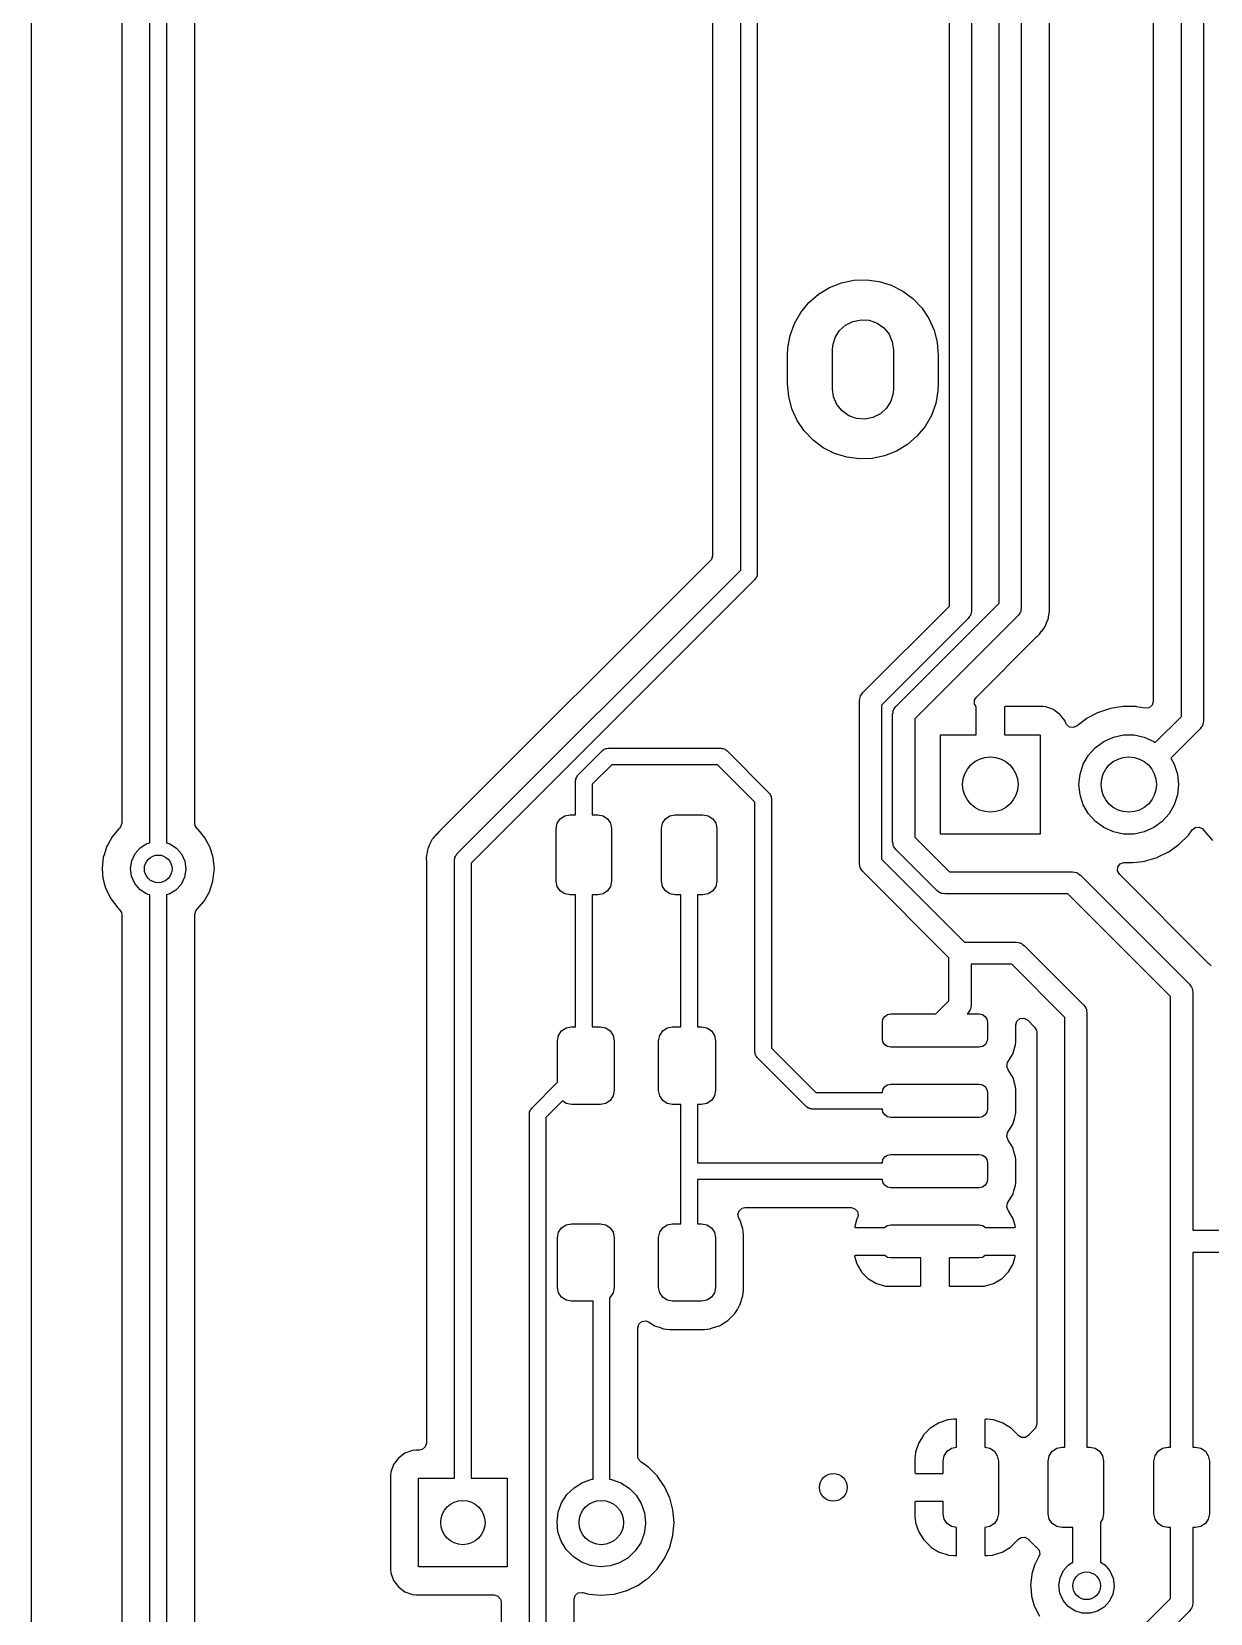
# Model space of a CAD drawing. Extents: x 84 to 124, y -235 to -33.
# Drawn here: x 84.33 to 105.61, y -194.69 to -166.11 of the extents above; entities that cross this region are included whole.
import ezdxf

# ---------------------------------------------------------------- set-up
doc = ezdxf.new("R2010")
doc.units = 0
doc.layers.add('BLACK', color=7, linetype='CONTINUOUS')

msp = doc.modelspace()

# ---------------------------------------------------------------- linework, layer by layer
at = {"layer": 'BLACK', "linetype": 'CONTINUOUS'}
for p, q in [((84.3285, -234.96), (84.3285, -33.0295)), ((85.9555, -122.983), (85.9555, -180.414)), ((86.464, -180.767), (86.464, -122.946)), ((86.764, -123.008), (86.764, -180.767)), ((87.2725, -180.416), (87.2725, -123.271)), ((101.799, -176.439), (101.799, -138.287)), ((102.199, -138.204), (102.199, -176.522)), ((101.3, -143.605), (101.3, -176.574)), ((105.09, -178.483), (105.09, -149.884)), ((105.49, -149.801), (105.49, -178.566)), ((100.9, -176.491), (100.9, -155.735)), ((102.708, -176.497), (102.708, -158.85)), ((104.581, -159.728), (104.581, -178.212)), ((97.132, -175.843), (97.132, -159.825)), ((97.432, -159.763), (97.432, -175.905)), ((96.6235, -161.745), (96.6235, -175.58)), ((98.9492, -170.652), (99.1743, -170.605)), ((99.1743, -170.605), (99.4041, -170.597)), ((99.4041, -170.597), (99.632, -170.627)), ((98.365, -171.007), (98.5387, -170.856)), ((98.5387, -170.856), (98.7353, -170.737)), ((98.7353, -170.737), (98.9492, -170.652)), ((99.632, -170.627), (99.8517, -170.695)), ((99.8517, -170.695), (100.057, -170.799)), ((100.057, -170.799), (100.241, -170.936)), ((98.1054, -171.385), (98.2192, -171.185)), ((98.2192, -171.185), (98.365, -171.007)), ((100.241, -170.936), (100.4, -171.103)), ((100.4, -171.103), (100.528, -171.294)), ((98.027, -171.601), (98.1054, -171.385)), ((98.9162, -171.514), (99.0261, -171.413)), ((99.0261, -171.413), (99.1591, -171.346)), ((99.1591, -171.346), (99.3055, -171.316)), ((99.3055, -171.316), (99.4544, -171.327)), ((99.4544, -171.327), (99.5948, -171.378)), ((99.5948, -171.378), (99.7165, -171.464)), ((99.7165, -171.464), (99.8104, -171.58)), ((100.528, -171.294), (100.623, -171.503)), ((97.986, -171.827), (98.027, -171.601)), ((98.7959, -171.785), (98.8375, -171.641)), ((98.8375, -171.641), (98.9162, -171.514)), ((99.8104, -171.58), (99.8697, -171.717)), ((99.8697, -171.717), (99.89, -171.865)), ((100.623, -171.503), (100.681, -171.726)), ((100.681, -171.726), (100.7, -171.955)), ((97.98, -171.955), (97.986, -171.827)), ((97.98, -172.475), (97.98, -171.955)), ((98.79, -171.865), (98.7959, -171.785)), ((98.79, -172.565), (98.79, -171.865)), ((99.89, -171.865), (99.89, -172.565)), ((100.7, -171.955), (100.7, -172.475)), ((97.9994, -172.704), (97.98, -172.475)), ((98.8103, -172.713), (98.79, -172.565)), ((99.89, -172.565), (99.8841, -172.645)), ((100.694, -172.603), (100.653, -172.829)), ((100.7, -172.475), (100.694, -172.603)), ((98.0572, -172.927), (97.9994, -172.704)), ((98.8695, -172.85), (98.8103, -172.713)), ((98.9635, -172.966), (98.8695, -172.85)), ((99.8424, -172.789), (99.7638, -172.916)), ((99.8841, -172.645), (99.8424, -172.789)), ((100.653, -172.829), (100.575, -173.045)), ((98.1517, -173.136), (98.0572, -172.927)), ((98.2801, -173.327), (98.1517, -173.136)), ((99.0852, -173.052), (98.9635, -172.966)), ((99.2256, -173.103), (99.0852, -173.052)), ((99.3745, -173.114), (99.2256, -173.103)), ((99.5209, -173.084), (99.3745, -173.114)), ((99.6539, -173.017), (99.5209, -173.084)), ((99.7638, -172.916), (99.6539, -173.017)), ((100.575, -173.045), (100.461, -173.245)), ((98.4388, -173.494), (98.2801, -173.327)), ((100.315, -173.423), (100.141, -173.574)), ((100.461, -173.245), (100.315, -173.423)), ((98.6233, -173.631), (98.4388, -173.494)), ((98.8283, -173.735), (98.6233, -173.631)), ((99.048, -173.803), (98.8283, -173.735)), ((99.9447, -173.693), (99.7308, -173.778)), ((100.141, -173.574), (99.9447, -173.693)), ((99.2759, -173.833), (99.048, -173.803)), ((99.5057, -173.825), (99.2759, -173.833)), ((99.7308, -173.778), (99.5057, -173.825)), ((96.5866, -175.669), (91.7074, -180.548)), ((96.6035, -175.648), (96.5866, -175.669)), ((96.6235, -175.58), (96.6035, -175.648)), ((92.0089, -180.966), (97.132, -175.843)), ((97.3881, -176.011), (92.265, -181.134)), ((97.3979, -175.994), (97.3881, -176.011)), ((97.4119, -175.98), (97.3979, -175.994)), ((97.417, -175.961), (97.4119, -175.98)), ((97.4269, -175.944), (97.417, -175.961)), ((97.432, -175.905), (97.4269, -175.924)), ((97.4269, -175.924), (97.4269, -175.944)), ((99.3351, -178.055), (100.9, -176.491)), ((99.9346, -178.304), (101.799, -176.439)), ((101.292, -176.607), (101.288, -176.64)), ((101.3, -176.574), (101.292, -176.607)), ((102.179, -176.609), (102.158, -176.635)), ((102.182, -176.598), (102.179, -176.609)), ((102.188, -176.588), (102.182, -176.598)), ((102.192, -176.555), (102.188, -176.588)), ((102.199, -176.522), (102.192, -176.555)), ((102.7, -176.63), (102.71, -176.574)), ((102.708, -176.505), (102.708, -176.497)), ((102.711, -176.567), (102.708, -176.505)), ((102.71, -176.574), (102.711, -176.567)), ((101.241, -176.715), (99.6765, -178.28)), ((102.14, -176.663), (100.276, -178.528)), ((101.259, -176.687), (101.241, -176.715)), ((101.28, -176.661), (101.259, -176.687)), ((101.282, -176.649), (101.28, -176.661)), ((101.288, -176.64), (101.282, -176.649)), ((102.158, -176.635), (102.14, -176.663)), ((102.57, -176.942), (102.609, -176.892)), ((102.609, -176.892), (102.613, -176.885)), ((102.613, -176.885), (102.614, -176.882)), ((102.614, -176.882), (102.622, -176.868)), ((102.622, -176.868), (102.624, -176.865)), ((102.624, -176.865), (102.628, -176.859)), ((102.628, -176.859), (102.651, -176.8)), ((102.651, -176.8), (102.654, -176.794)), ((102.654, -176.794), (102.677, -176.742)), ((102.677, -176.742), (102.68, -176.735)), ((102.68, -176.735), (102.681, -176.728)), ((102.681, -176.728), (102.682, -176.725)), ((102.682, -176.725), (102.687, -176.709)), ((102.687, -176.709), (102.688, -176.707)), ((102.688, -176.707), (102.69, -176.699)), ((102.69, -176.699), (102.699, -176.636)), ((102.699, -176.636), (102.7, -176.63)), ((101.387, -178.136), (102.48, -177.043)), ((102.48, -177.043), (102.486, -177.038)), ((102.486, -177.038), (102.524, -177.005)), ((102.524, -177.005), (102.529, -177)), ((102.524, -177.005), (102.524, -177.005)), ((102.529, -177), (102.566, -176.947)), ((102.566, -176.947), (102.57, -176.942)), ((99.2765, -178.196), (99.284, -178.164)), ((99.2765, -181.147), (99.2765, -178.196)), ((99.284, -178.164), (99.2877, -178.131)), ((99.2877, -178.131), (99.2938, -178.121)), ((99.2938, -178.121), (99.2964, -178.11)), ((99.2964, -178.11), (99.3173, -178.084)), ((99.3173, -178.084), (99.3351, -178.055)), ((99.6765, -178.28), (99.6765, -181.065)), ((99.8959, -178.358), (99.9168, -178.332)), ((99.9168, -178.332), (99.9346, -178.304)), ((101.355, -178.19), (101.387, -178.136)), ((101.355, -178.261), (101.355, -178.19)), ((101.377, -178.295), (101.355, -178.261)), ((101.386, -178.325), (101.377, -178.295)), ((101.386, -178.815), (101.386, -178.325)), ((101.896, -178.313), (101.894, -178.321)), ((101.894, -178.321), (101.894, -178.815)), ((101.897, -178.311), (101.896, -178.313)), ((101.912, -178.307), (101.897, -178.311)), ((102.585, -178.307), (101.912, -178.307)), ((102.591, -178.307), (102.585, -178.307)), ((102.642, -178.313), (102.591, -178.307)), ((102.658, -178.317), (102.642, -178.313)), ((102.778, -178.362), (102.658, -178.317)), ((104.041, -178.305), (103.812, -178.34)), ((104.047, -178.305), (104.041, -178.305)), ((104.196, -178.307), (104.047, -178.305)), ((104.047, -178.305), (104.047, -178.305)), ((104.273, -178.308), (104.196, -178.307)), ((104.278, -178.309), (104.273, -178.308)), ((104.433, -178.336), (104.278, -178.309)), ((104.278, -178.309), (104.278, -178.309)), ((104.507, -178.327), (104.433, -178.336)), ((104.561, -178.281), (104.507, -178.327)), ((104.581, -178.212), (104.561, -178.281)), ((99.876, -178.445), (99.8835, -178.412)), ((99.876, -180.75), (99.876, -178.445)), ((99.8835, -178.412), (99.8872, -178.379)), ((99.8872, -178.379), (99.8934, -178.369)), ((99.8934, -178.369), (99.8959, -178.358)), ((100.276, -178.528), (100.276, -180.667)), ((102.794, -178.37), (102.778, -178.362)), ((102.896, -178.447), (102.794, -178.37)), ((102.908, -178.459), (102.896, -178.447)), ((102.985, -178.561), (102.908, -178.459)), ((102.993, -178.577), (102.985, -178.561)), ((103.004, -178.605), (102.993, -178.577)), ((103.017, -178.63), (103.004, -178.605)), ((103.383, -178.522), (103.232, -178.636)), ((103.387, -178.519), (103.383, -178.522)), ((103.383, -178.522), (103.383, -178.522)), ((103.391, -178.517), (103.387, -178.519)), ((103.588, -178.414), (103.391, -178.517)), ((103.592, -178.412), (103.588, -178.414)), ((103.588, -178.414), (103.588, -178.414)), ((103.812, -178.34), (103.592, -178.412)), ((104.617, -178.955), (105.09, -178.483)), ((105.482, -178.598), (105.478, -178.632)), ((105.49, -178.566), (105.482, -178.598)), ((100.74, -180.615), (100.74, -178.815)), ((100.74, -178.815), (101.386, -178.815)), ((101.894, -178.815), (102.54, -178.815)), ((102.54, -178.815), (102.54, -180.615)), ((103.071, -178.676), (103.017, -178.63)), ((103.141, -178.685), (103.071, -178.676)), ((103.201, -178.657), (103.141, -178.685)), ((103.202, -178.658), (103.201, -178.657)), ((103.232, -178.636), (103.202, -178.658)), ((103.69, -178.936), (103.862, -178.859)), ((103.862, -178.859), (104.046, -178.82)), ((104.046, -178.82), (104.234, -178.82)), ((104.234, -178.82), (104.418, -178.859)), ((104.418, -178.859), (104.59, -178.936)), ((105.431, -178.707), (104.899, -179.239)), ((105.449, -178.679), (105.431, -178.707)), ((105.47, -178.653), (105.449, -178.679)), ((105.472, -178.641), (105.47, -178.653)), ((105.478, -178.632), (105.472, -178.641)), ((94.1939, -179.543), (94.6359, -179.101)), ((94.6359, -179.101), (94.653, -179.091)), ((94.653, -179.091), (94.667, -179.077)), ((94.667, -179.077), (94.6861, -179.072)), ((94.6861, -179.072), (94.7032, -179.062)), ((94.7032, -179.062), (94.7229, -179.062)), ((94.7229, -179.062), (94.742, -179.057)), ((94.742, -179.057), (96.774, -179.057)), ((96.774, -179.057), (96.7931, -179.062)), ((96.7931, -179.062), (96.8128, -179.062)), ((96.8128, -179.062), (96.8299, -179.072)), ((96.8299, -179.072), (96.849, -179.077)), ((96.849, -179.077), (96.863, -179.091)), ((96.863, -179.091), (96.8801, -179.101)), ((96.8801, -179.101), (97.6421, -179.863)), ((103.318, -179.349), (103.412, -179.186)), ((103.412, -179.186), (103.538, -179.046)), ((103.538, -179.046), (103.69, -178.936)), ((104.59, -178.936), (104.617, -178.955)), ((94.8041, -179.357), (94.45, -179.711)), ((96.7119, -179.357), (94.8041, -179.357)), ((97.386, -180.031), (96.7119, -179.357)), ((103.26, -179.528), (103.318, -179.349)), ((104.899, -179.239), (104.962, -179.349)), ((104.962, -179.349), (105.02, -179.528)), ((94.15, -179.649), (94.1551, -179.63)), ((94.15, -180.26), (94.15, -179.649)), ((94.1551, -179.61), (94.165, -179.593)), ((94.1551, -179.63), (94.1551, -179.61)), ((94.165, -179.593), (94.1701, -179.574)), ((94.1701, -179.574), (94.1841, -179.56)), ((94.1841, -179.56), (94.1939, -179.543)), ((94.45, -179.711), (94.45, -180.26)), ((103.24, -179.715), (103.26, -179.528)), ((103.26, -179.902), (103.24, -179.715)), ((105.02, -179.528), (105.04, -179.715)), ((105.04, -179.715), (105.02, -179.902)), ((97.386, -184.541), (97.386, -180.031)), ((97.6421, -179.863), (97.6519, -179.88)), ((97.6519, -179.88), (97.6659, -179.894)), ((97.6659, -179.894), (97.671, -179.913)), ((97.671, -179.913), (97.6809, -179.93)), ((97.6809, -179.93), (97.6809, -179.95)), ((97.6809, -179.95), (97.686, -179.969)), ((97.686, -179.969), (97.686, -184.479)), ((103.318, -180.081), (103.26, -179.902)), ((105.02, -179.902), (104.962, -180.081)), ((93.819, -180.414), (93.8732, -180.333)), ((93.8732, -180.333), (93.9543, -180.279)), ((93.9543, -180.279), (94.05, -180.26)), ((94.05, -180.26), (94.15, -180.26)), ((94.45, -180.26), (94.55, -180.26)), ((94.55, -180.26), (94.6457, -180.279)), ((94.6457, -180.279), (94.7268, -180.333)), ((94.7268, -180.333), (94.781, -180.414)), ((95.719, -180.414), (95.7732, -180.333)), ((95.7732, -180.333), (95.8543, -180.279)), ((95.8543, -180.279), (95.95, -180.26)), ((95.95, -180.26), (96.45, -180.26)), ((96.45, -180.26), (96.5457, -180.279)), ((96.5457, -180.279), (96.6268, -180.333)), ((96.6268, -180.333), (96.681, -180.414)), ((103.412, -180.244), (103.318, -180.081)), ((103.538, -180.384), (103.412, -180.244)), ((104.868, -180.244), (104.742, -180.384)), ((104.962, -180.081), (104.868, -180.244)), ((85.905, -180.515), (85.7778, -180.666)), ((85.9098, -180.511), (85.905, -180.515)), ((85.9142, -180.507), (85.9098, -180.511)), ((85.9355, -180.482), (85.9137, -180.506)), ((85.9137, -180.506), (85.9142, -180.507)), ((85.9555, -180.414), (85.9355, -180.482)), ((87.2784, -180.454), (87.2725, -180.416)), ((87.3182, -180.513), (87.2784, -180.454)), ((87.3237, -180.517), (87.3182, -180.513)), ((87.3331, -180.525), (87.3237, -180.517)), ((87.337, -180.53), (87.3331, -180.525)), ((87.3877, -180.592), (87.337, -180.53)), ((87.337, -180.53), (87.337, -180.53)), ((87.4581, -180.678), (87.3877, -180.592)), ((91.6406, -180.615), (91.6201, -180.636)), ((91.6434, -180.612), (91.6406, -180.615)), ((91.6865, -180.566), (91.6434, -180.612)), ((91.6919, -180.561), (91.6865, -180.566)), ((91.6865, -180.566), (91.6865, -180.566)), ((91.6986, -180.556), (91.6919, -180.561)), ((91.7074, -180.548), (91.6986, -180.556)), ((91.6986, -180.556), (91.6986, -180.556)), ((93.8, -180.51), (93.819, -180.414)), ((93.8, -181.46), (93.8, -180.51)), ((94.781, -180.414), (94.8, -180.51)), ((94.8, -180.51), (94.8, -181.46)), ((95.7, -180.51), (95.719, -180.414)), ((95.7, -181.46), (95.7, -180.51)), ((96.681, -180.414), (96.7, -180.51)), ((96.7, -180.51), (96.7, -181.46)), ((102.54, -180.615), (100.74, -180.615)), ((103.69, -180.494), (103.538, -180.384)), ((103.862, -180.571), (103.69, -180.494)), ((104.046, -180.61), (103.862, -180.571)), ((104.234, -180.61), (104.046, -180.61)), ((104.418, -180.571), (104.234, -180.61)), ((104.59, -180.494), (104.418, -180.571)), ((104.742, -180.384), (104.59, -180.494)), ((105.216, -180.631), (105.285, -180.535)), ((105.285, -180.535), (105.341, -180.491)), ((105.341, -180.491), (105.412, -180.485)), ((105.412, -180.485), (105.475, -180.518)), ((105.475, -180.518), (105.495, -180.543)), ((105.495, -180.543), (105.497, -180.545)), ((105.497, -180.545), (105.497, -180.545)), ((105.497, -180.545), (105.5, -180.55)), ((105.5, -180.55), (105.651, -180.725)), ((85.6807, -180.846), (85.6359, -180.987)), ((85.6826, -180.84), (85.6807, -180.846)), ((85.6807, -180.846), (85.6807, -180.846)), ((85.7095, -180.791), (85.6826, -180.84)), ((85.7749, -180.672), (85.7095, -180.791)), ((85.7778, -180.666), (85.7749, -180.672)), ((85.7749, -180.672), (85.7749, -180.672)), ((86.1961, -180.964), (86.2899, -180.858)), ((86.2899, -180.858), (86.4098, -180.783)), ((86.4098, -180.783), (86.464, -180.767)), ((86.764, -180.767), (86.8237, -180.785)), ((86.8237, -180.785), (86.9427, -180.862)), ((86.9427, -180.862), (87.0352, -180.97)), ((87.5509, -180.853), (87.4581, -180.678)), ((87.5527, -180.859), (87.5509, -180.853)), ((87.5984, -181.01), (87.5527, -180.859)), ((91.4764, -180.895), (91.4704, -180.932)), ((91.4776, -180.887), (91.4764, -180.895)), ((91.4861, -180.867), (91.4776, -180.887)), ((91.4925, -180.848), (91.4861, -180.867)), ((91.4979, -180.828), (91.4925, -180.848)), ((91.5172, -180.793), (91.4979, -180.828)), ((91.5201, -180.787), (91.5172, -180.793)), ((91.5253, -180.777), (91.5201, -180.787)), ((91.5405, -180.741), (91.5253, -180.777)), ((91.5437, -180.734), (91.5405, -180.741)), ((91.5405, -180.741), (91.5405, -180.741)), ((91.5509, -180.725), (91.5437, -180.734)), ((91.5568, -180.717), (91.5509, -180.725)), ((91.5677, -180.701), (91.5568, -180.717)), ((91.5742, -180.689), (91.5677, -180.701)), ((91.578, -180.682), (91.5742, -180.689)), ((91.5742, -180.689), (91.5742, -180.689)), ((91.6096, -180.648), (91.578, -180.682)), ((91.6174, -180.639), (91.6096, -180.648)), ((91.6201, -180.636), (91.6174, -180.639)), ((99.8834, -180.783), (99.876, -180.75)), ((99.8871, -180.816), (99.8834, -180.783)), ((99.8932, -180.826), (99.8871, -180.816)), ((99.8958, -180.837), (99.8932, -180.826)), ((99.9166, -180.863), (99.8958, -180.837)), ((99.9343, -180.891), (99.9166, -180.863)), ((100.678, -181.634), (99.9343, -180.891)), ((100.276, -180.667), (100.902, -181.293)), ((104.864, -180.929), (105.052, -180.794)), ((105.052, -180.794), (105.216, -180.631)), ((85.6228, -181.028), (85.6007, -181.225)), ((85.6359, -180.987), (85.6228, -181.028)), ((86.114, -181.233), (86.1358, -181.093)), ((86.1358, -181.093), (86.1961, -180.964)), ((87.0352, -180.97), (87.0939, -181.099)), ((87.0939, -181.099), (87.114, -181.239)), ((87.6081, -181.042), (87.5984, -181.01)), ((87.6274, -181.239), (87.6081, -181.042)), ((91.4549, -181.03), (91.4516, -181.051)), ((91.4516, -181.051), (91.4536, -181.072)), ((91.4536, -181.072), (91.4559, -181.097)), ((91.4565, -181.01), (91.4549, -181.03)), ((91.4559, -181.097), (91.4565, -181.109)), ((91.468, -180.944), (91.4565, -180.989)), ((91.4565, -180.989), (91.4565, -181.01)), ((91.4565, -181.109), (91.4565, -191.615)), ((91.4704, -180.932), (91.468, -180.944)), ((91.965, -181.072), (91.9701, -181.053)), ((91.965, -192.25), (91.965, -181.072)), ((91.9701, -181.033), (91.98, -181.016)), ((91.9701, -181.053), (91.9701, -181.033)), ((91.98, -181.016), (91.9851, -180.997)), ((91.9851, -180.997), (91.9991, -180.983)), ((91.9991, -180.983), (92.0089, -180.966)), ((92.265, -181.134), (92.265, -192.25)), ((99.2839, -181.18), (99.2765, -181.147)), ((99.2876, -181.213), (99.2839, -181.18)), ((99.6765, -181.065), (101.175, -182.563)), ((103.941, -181.204), (103.983, -181.147)), ((103.983, -181.147), (104.05, -181.122)), ((104.05, -181.122), (104.063, -181.122)), ((104.063, -181.122), (104.199, -181.127)), ((104.199, -181.127), (104.199, -181.127)), ((104.199, -181.127), (104.204, -181.127)), ((104.204, -181.127), (104.209, -181.126)), ((104.209, -181.126), (104.282, -181.117)), ((104.209, -181.126), (104.209, -181.126)), ((104.282, -181.117), (104.434, -181.097)), ((104.434, -181.097), (104.439, -181.096)), ((104.439, -181.096), (104.651, -181.032)), ((104.439, -181.096), (104.439, -181.096)), ((104.651, -181.032), (104.656, -181.031)), ((104.656, -181.031), (104.66, -181.029)), ((104.66, -181.029), (104.859, -180.931)), ((104.859, -180.931), (104.864, -180.929)), ((104.859, -180.931), (104.859, -180.931)), ((85.6007, -181.225), (85.6012, -181.231)), ((85.6012, -181.231), (85.6165, -181.412)), ((85.6165, -181.412), (85.6173, -181.422)), ((85.6173, -181.422), (85.6334, -181.478)), ((85.6334, -181.478), (85.6573, -181.561)), ((86.1324, -181.373), (86.114, -181.233)), ((86.1895, -181.503), (86.1324, -181.373)), ((87.0903, -181.391), (87.0285, -181.519)), ((87.1139, -181.251), (87.0903, -181.391)), ((87.114, -181.239), (87.1139, -181.251)), ((87.5398, -181.651), (87.6022, -181.464)), ((87.6022, -181.464), (87.627, -181.267)), ((87.627, -181.267), (87.6274, -181.239)), ((93.819, -181.556), (93.8, -181.46)), ((94.8, -181.46), (94.781, -181.556)), ((95.719, -181.556), (95.7, -181.46)), ((96.7, -181.46), (96.681, -181.556)), ((99.2937, -181.223), (99.2876, -181.213)), ((99.2963, -181.234), (99.2937, -181.223)), ((99.3171, -181.26), (99.2963, -181.234)), ((99.3348, -181.289), (99.3171, -181.26)), ((100.892, -182.846), (99.3348, -181.289)), ((100.902, -181.293), (103.124, -181.293)), ((103.124, -181.293), (103.157, -181.3)), ((103.157, -181.3), (103.19, -181.304)), ((103.19, -181.304), (103.2, -181.31)), ((103.2, -181.31), (103.211, -181.313)), ((103.211, -181.313), (103.237, -181.334)), ((103.237, -181.334), (103.265, -181.352)), ((103.265, -181.352), (105.237, -183.323)), ((103.936, -181.274), (103.941, -181.204)), ((103.97, -181.337), (103.936, -181.274)), ((105.579, -182.946), (103.97, -181.337)), ((85.6573, -181.561), (85.6718, -181.612)), ((85.6718, -181.612), (85.7622, -181.788)), ((86.2807, -181.612), (86.1895, -181.503)), ((86.3987, -181.69), (86.2807, -181.612)), ((86.464, -181.711), (86.3987, -181.69)), ((86.464, -223.693), (86.464, -181.711)), ((86.8126, -181.698), (86.764, -181.711)), ((86.764, -181.711), (86.764, -223.693)), ((86.9334, -181.624), (86.8126, -181.698)), ((87.0285, -181.519), (86.9334, -181.624)), ((87.4421, -181.823), (87.5398, -181.651)), ((93.8732, -181.637), (93.819, -181.556)), ((93.9543, -181.691), (93.8732, -181.637)), ((94.05, -181.71), (93.9543, -181.691)), ((94.15, -181.71), (94.05, -181.71)), ((94.15, -184.095), (94.15, -181.71)), ((94.55, -181.71), (94.45, -181.71)), ((94.45, -181.71), (94.45, -184.095)), ((94.6457, -181.691), (94.55, -181.71)), ((94.7268, -181.637), (94.6457, -181.691)), ((94.781, -181.556), (94.7268, -181.637)), ((95.7732, -181.637), (95.719, -181.556)), ((95.8543, -181.691), (95.7732, -181.637)), ((95.95, -181.71), (95.8543, -181.691)), ((96.05, -181.71), (95.95, -181.71)), ((96.05, -184.095), (96.05, -181.71)), ((96.45, -181.71), (96.35, -181.71)), ((96.35, -181.71), (96.35, -184.095)), ((96.5457, -181.691), (96.45, -181.71)), ((96.6268, -181.637), (96.5457, -181.691)), ((96.681, -181.556), (96.6268, -181.637)), ((100.706, -181.652), (100.678, -181.634)), ((100.732, -181.673), (100.706, -181.652)), ((100.743, -181.676), (100.732, -181.673)), ((100.753, -181.682), (100.743, -181.676)), ((100.786, -181.686), (100.753, -181.682)), ((100.819, -181.693), (100.786, -181.686)), ((103.041, -181.693), (100.819, -181.693)), ((104.895, -183.547), (103.041, -181.693)), ((85.7622, -181.788), (85.885, -181.943)), ((85.885, -181.943), (85.8897, -181.947)), ((85.8897, -181.947), (85.8897, -181.947)), ((85.8897, -181.947), (85.9112, -181.965)), ((85.9112, -181.965), (85.9501, -182.025)), ((85.9501, -182.025), (85.9555, -182.061)), ((87.2725, -182.064), (87.2925, -181.996)), ((87.2925, -181.996), (87.3102, -181.975)), ((87.3102, -181.975), (87.3128, -181.973)), ((87.3128, -181.973), (87.4421, -181.823)), ((85.9555, -182.061), (85.9555, -223.34)), ((87.2725, -223.342), (87.2725, -182.064)), ((101.175, -182.563), (102.108, -182.563)), ((102.108, -182.563), (102.141, -182.57)), ((102.141, -182.57), (102.174, -182.574)), ((102.174, -182.574), (102.184, -182.58)), ((102.184, -182.58), (102.195, -182.583)), ((102.195, -182.583), (102.221, -182.604)), ((102.221, -182.604), (102.249, -182.622)), ((102.249, -182.622), (103.327, -183.699)), ((100.892, -183.625), (100.892, -182.846)), ((102.025, -182.963), (101.292, -182.963)), ((101.292, -182.963), (101.292, -183.708)), ((102.985, -183.923), (102.025, -182.963)), ((105.584, -182.951), (105.579, -182.946)), ((105.63, -182.992), (105.584, -182.951)), ((105.237, -183.323), (105.254, -183.351)), ((105.254, -183.351), (105.275, -183.377)), ((105.275, -183.377), (105.278, -183.388)), ((105.278, -183.388), (105.284, -183.398)), ((105.284, -183.398), (105.288, -183.431)), ((105.288, -183.431), (105.295, -183.464)), ((105.295, -183.464), (105.295, -187.77)), ((100.657, -183.86), (100.892, -183.625)), ((101.285, -183.741), (101.281, -183.774)), ((101.292, -183.708), (101.285, -183.741)), ((103.327, -183.699), (103.344, -183.727)), ((103.344, -183.727), (103.365, -183.753)), ((103.365, -183.753), (103.368, -183.764)), ((103.368, -183.764), (103.374, -183.774)), ((104.895, -191.69), (104.895, -183.547)), ((99.69, -184.01), (99.7014, -183.953)), ((99.69, -184.31), (99.69, -184.01)), ((99.7014, -183.953), (99.7339, -183.904)), ((99.7339, -183.904), (99.7826, -183.871)), ((99.7826, -183.871), (99.84, -183.86)), ((99.84, -183.86), (100.657, -183.86)), ((101.233, -183.849), (101.223, -183.86)), ((101.223, -183.86), (101.44, -183.86)), ((101.251, -183.821), (101.233, -183.849)), ((101.272, -183.795), (101.251, -183.821)), ((101.275, -183.784), (101.272, -183.795)), ((101.281, -183.774), (101.275, -183.784)), ((101.44, -183.86), (101.497, -183.871)), ((101.497, -183.871), (101.546, -183.904)), ((101.546, -183.904), (101.579, -183.953)), ((101.579, -183.953), (101.59, -184.01)), ((101.59, -184.01), (101.59, -184.31)), ((102.099, -184.06), (102.119, -183.992)), ((102.119, -183.992), (102.172, -183.945)), ((102.172, -183.945), (102.242, -183.935)), ((102.242, -183.935), (102.307, -183.964)), ((102.307, -183.964), (102.314, -183.971)), ((102.314, -183.971), (102.44, -184.097)), ((102.985, -191.69), (102.985, -183.923)), ((103.374, -183.774), (103.378, -183.807)), ((103.378, -183.807), (103.385, -183.84)), ((103.385, -183.84), (103.385, -191.69)), ((93.825, -184.345), (93.844, -184.249)), ((93.844, -184.249), (93.8982, -184.168)), ((93.8982, -184.168), (93.9793, -184.114)), ((93.9793, -184.114), (94.075, -184.095)), ((94.075, -184.095), (94.15, -184.095)), ((94.45, -184.095), (94.6, -184.095)), ((94.6, -184.095), (94.6957, -184.114)), ((94.6957, -184.114), (94.7768, -184.168)), ((94.7768, -184.168), (94.831, -184.249)), ((94.831, -184.249), (94.85, -184.345)), ((95.65, -184.345), (95.669, -184.249)), ((95.669, -184.249), (95.7232, -184.168)), ((95.7232, -184.168), (95.8043, -184.114)), ((95.8043, -184.114), (95.9, -184.095)), ((95.9, -184.095), (96.05, -184.095)), ((96.35, -184.095), (96.425, -184.095)), ((96.425, -184.095), (96.5207, -184.114)), ((96.5207, -184.114), (96.6018, -184.168)), ((96.6018, -184.168), (96.656, -184.249)), ((96.656, -184.249), (96.675, -184.345)), ((99.7014, -184.367), (99.69, -184.31)), ((101.59, -184.31), (101.579, -184.367)), ((102.099, -184.377), (102.099, -184.06)), ((102.44, -184.097), (102.474, -184.159)), ((102.474, -184.159), (102.477, -184.186)), ((102.477, -184.186), (102.477, -191.274)), ((93.825, -185.095), (93.825, -184.345)), ((94.85, -184.345), (94.85, -185.245)), ((95.65, -185.245), (95.65, -184.345)), ((96.675, -184.345), (96.675, -185.245)), ((97.3911, -184.56), (97.386, -184.541)), ((97.3911, -184.58), (97.3911, -184.56)), ((97.401, -184.597), (97.3911, -184.58)), ((97.4061, -184.616), (97.401, -184.597)), ((97.4201, -184.63), (97.4061, -184.616)), ((97.686, -184.479), (98.4871, -185.28)), ((99.7339, -184.416), (99.7014, -184.367)), ((99.7826, -184.449), (99.7339, -184.416)), ((99.84, -184.46), (99.7826, -184.449)), ((101.44, -184.46), (99.84, -184.46)), ((101.497, -184.449), (101.44, -184.46)), ((101.546, -184.416), (101.497, -184.449)), ((101.579, -184.367), (101.546, -184.416)), ((101.964, -184.717), (102.049, -184.574)), ((102.049, -184.574), (102.052, -184.563)), ((102.052, -184.563), (102.094, -184.42)), ((102.094, -184.42), (102.096, -184.414)), ((102.096, -184.414), (102.099, -184.377)), ((97.4299, -184.647), (97.4201, -184.63)), ((98.3189, -185.536), (97.4299, -184.647)), ((101.936, -184.806), (101.95, -184.737)), ((101.962, -184.871), (101.936, -184.806)), ((101.95, -184.737), (101.961, -184.721)), ((101.961, -184.721), (101.964, -184.717)), ((101.964, -184.873), (101.962, -184.871)), ((102.049, -185.016), (101.964, -184.873)), ((93.3594, -185.561), (93.825, -185.095)), ((99.7014, -185.223), (99.7339, -185.174)), ((99.7339, -185.174), (99.7826, -185.141)), ((99.7826, -185.141), (99.84, -185.13)), ((99.84, -185.13), (101.44, -185.13)), ((101.44, -185.13), (101.497, -185.141)), ((101.497, -185.141), (101.546, -185.174)), ((101.546, -185.174), (101.579, -185.223)), ((102.096, -185.176), (102.049, -185.016)), ((102.096, -185.183), (102.096, -185.176)), ((102.098, -185.211), (102.096, -185.183)), ((102.096, -185.183), (102.096, -185.183)), ((93.913, -185.432), (93.6155, -185.729)), ((93.9793, -185.476), (93.913, -185.432)), ((94.075, -185.495), (93.9793, -185.476)), ((94.6957, -185.476), (94.6, -185.495)), ((94.7768, -185.422), (94.6957, -185.476)), ((94.831, -185.341), (94.7768, -185.422)), ((94.85, -185.245), (94.831, -185.341)), ((95.669, -185.341), (95.65, -185.245)), ((95.7232, -185.422), (95.669, -185.341)), ((95.8043, -185.476), (95.7232, -185.422)), ((95.9, -185.495), (95.8043, -185.476)), ((96.5207, -185.476), (96.425, -185.495)), ((96.6018, -185.422), (96.5207, -185.476)), ((96.656, -185.341), (96.6018, -185.422)), ((96.675, -185.245), (96.656, -185.341)), ((98.4871, -185.28), (99.69, -185.28)), ((99.69, -185.28), (99.7014, -185.223)), ((101.579, -185.223), (101.59, -185.28)), ((101.59, -185.28), (101.59, -185.58)), ((102.099, -185.213), (102.098, -185.211)), ((102.099, -185.647), (102.099, -185.213)), ((93.3155, -185.667), (93.3206, -185.648)), ((93.3155, -219.123), (93.3155, -185.667)), ((93.3206, -185.628), (93.3305, -185.611)), ((93.3206, -185.648), (93.3206, -185.628)), ((93.3305, -185.611), (93.3356, -185.592)), ((93.3356, -185.592), (93.3495, -185.578)), ((93.3495, -185.578), (93.3594, -185.561)), ((93.6155, -185.729), (93.6155, -219.119)), ((94.6, -185.495), (94.075, -185.495)), ((96.05, -185.495), (95.9, -185.495)), ((96.05, -187.651), (96.05, -185.495)), ((96.425, -185.495), (96.35, -185.495)), ((96.35, -185.495), (96.35, -186.55)), ((98.336, -185.546), (98.3189, -185.536)), ((98.35, -185.56), (98.336, -185.546)), ((98.3691, -185.565), (98.35, -185.56)), ((98.3862, -185.575), (98.3691, -185.565)), ((98.4059, -185.575), (98.3862, -185.575)), ((98.425, -185.58), (98.4059, -185.575)), ((99.69, -185.58), (98.425, -185.58)), ((99.7014, -185.637), (99.69, -185.58)), ((99.7339, -185.686), (99.7014, -185.637)), ((99.7826, -185.719), (99.7339, -185.686)), ((99.84, -185.73), (99.7826, -185.719)), ((101.44, -185.73), (99.84, -185.73)), ((101.497, -185.719), (101.44, -185.73)), ((101.546, -185.686), (101.497, -185.719)), ((101.579, -185.637), (101.546, -185.686)), ((101.59, -185.58), (101.579, -185.637)), ((102.052, -185.833), (102.074, -185.757)), ((102.074, -185.757), (102.096, -185.684)), ((102.096, -185.684), (102.099, -185.647)), ((101.936, -186.076), (101.95, -186.007)), ((101.95, -186.007), (101.961, -185.991)), ((101.961, -185.991), (101.964, -185.987)), ((101.964, -185.987), (102.049, -185.844)), ((102.049, -185.844), (102.052, -185.833)), ((101.962, -186.141), (101.936, -186.076)), ((101.964, -186.143), (101.962, -186.141)), ((102.049, -186.286), (101.964, -186.143)), ((102.051, -186.294), (102.049, -186.286)), ((102.067, -186.346), (102.051, -186.294)), ((102.051, -186.294), (102.051, -186.294)), ((96.35, -186.55), (99.69, -186.55)), ((99.69, -186.55), (99.7014, -186.493)), ((99.7014, -186.493), (99.7339, -186.444)), ((99.7339, -186.444), (99.7826, -186.411)), ((99.7826, -186.411), (99.84, -186.4)), ((99.84, -186.4), (101.44, -186.4)), ((101.44, -186.4), (101.497, -186.411)), ((101.497, -186.411), (101.546, -186.444)), ((101.546, -186.444), (101.579, -186.493)), ((101.579, -186.493), (101.59, -186.55)), ((101.59, -186.55), (101.59, -186.85)), ((102.096, -186.446), (102.067, -186.346)), ((102.099, -186.483), (102.096, -186.446)), ((102.099, -186.917), (102.099, -186.483)), ((99.69, -186.85), (96.35, -186.85)), ((96.35, -186.85), (96.35, -187.651)), ((99.7014, -186.907), (99.69, -186.85)), ((99.7339, -186.956), (99.7014, -186.907)), ((101.579, -186.907), (101.546, -186.956)), ((101.59, -186.85), (101.579, -186.907)), ((99.7826, -186.989), (99.7339, -186.956)), ((99.84, -187), (99.7826, -186.989)), ((101.44, -187), (99.84, -187)), ((101.497, -186.989), (101.44, -187)), ((101.546, -186.956), (101.497, -186.989)), ((101.964, -187.257), (102.049, -187.114)), ((102.049, -187.114), (102.051, -187.106)), ((102.051, -187.106), (102.067, -187.054)), ((102.067, -187.054), (102.096, -186.954)), ((102.096, -186.954), (102.099, -186.917)), ((97.0815, -187.482), (97.1026, -187.415)), ((97.1026, -187.415), (97.1571, -187.369)), ((97.1571, -187.369), (97.2074, -187.358)), ((97.2074, -187.358), (99.1276, -187.358)), ((99.1276, -187.358), (99.1957, -187.379)), ((99.1957, -187.379), (99.2422, -187.432)), ((99.2422, -187.432), (99.2523, -187.502)), ((101.936, -187.347), (101.95, -187.277)), ((101.962, -187.413), (101.936, -187.347)), ((101.95, -187.277), (101.96, -187.261)), ((101.96, -187.261), (101.964, -187.257)), ((101.968, -187.42), (101.962, -187.413)), ((102.045, -187.55), (101.968, -187.42)), ((93.844, -187.805), (93.8982, -187.724)), ((93.8982, -187.724), (93.9793, -187.67)), ((93.9793, -187.67), (94.075, -187.651)), ((94.075, -187.651), (94.6, -187.651)), ((94.6, -187.651), (94.6957, -187.67)), ((94.6957, -187.67), (94.7768, -187.724)), ((94.7768, -187.724), (94.831, -187.805)), ((95.669, -187.805), (95.7232, -187.724)), ((95.7232, -187.724), (95.8043, -187.67)), ((95.8043, -187.67), (95.9, -187.651)), ((95.9, -187.651), (96.05, -187.651)), ((96.35, -187.651), (96.425, -187.651)), ((96.425, -187.651), (96.5207, -187.67)), ((96.5207, -187.67), (96.6018, -187.724)), ((96.6018, -187.724), (96.656, -187.805)), ((97.1003, -187.551), (97.0815, -187.482)), ((97.1165, -187.577), (97.1003, -187.551)), ((97.1725, -187.745), (97.1165, -187.577)), ((97.1732, -187.752), (97.1725, -187.745)), ((97.1832, -187.847), (97.1732, -187.752)), ((97.1732, -187.752), (97.1732, -187.752)), ((99.2291, -187.564), (99.1901, -187.699)), ((99.1901, -187.699), (99.1901, -187.713)), ((99.1901, -187.713), (99.1974, -187.716)), ((99.1974, -187.716), (99.7326, -187.716)), ((99.2354, -187.55), (99.2291, -187.564)), ((99.236, -187.549), (99.2354, -187.55)), ((99.2368, -187.546), (99.236, -187.549)), ((99.2385, -187.543), (99.2368, -187.546)), ((99.2523, -187.502), (99.2382, -187.542)), ((99.2382, -187.542), (99.2385, -187.543)), ((99.7326, -187.716), (99.7339, -187.714)), ((99.7339, -187.714), (99.7826, -187.681)), ((99.7826, -187.681), (99.84, -187.67)), ((99.84, -187.67), (101.44, -187.67)), ((101.44, -187.67), (101.497, -187.681)), ((101.497, -187.681), (101.546, -187.714)), ((101.546, -187.714), (101.547, -187.716)), ((101.547, -187.716), (102.077, -187.716)), ((102.051, -187.564), (102.045, -187.55)), ((102.092, -187.704), (102.051, -187.564)), ((102.077, -187.716), (102.09, -187.712)), ((102.09, -187.712), (102.092, -187.704)), ((93.825, -187.901), (93.844, -187.805)), ((93.825, -188.801), (93.825, -187.901)), ((94.831, -187.805), (94.85, -187.901)), ((94.85, -187.901), (94.85, -188.801)), ((95.65, -187.901), (95.669, -187.805)), ((95.65, -188.801), (95.65, -187.901)), ((96.656, -187.805), (96.675, -187.901)), ((96.675, -187.901), (96.675, -188.801)), ((97.1835, -187.851), (97.1832, -187.847)), ((97.1835, -188.851), (97.1835, -187.851)), ((105.295, -187.77), (106.7, -187.77)), ((99.1896, -188.228), (99.1885, -188.236)), ((99.1885, -188.236), (99.2291, -188.376)), ((99.2031, -188.224), (99.1896, -188.228)), ((99.7326, -188.224), (99.2031, -188.224)), ((99.7339, -188.226), (99.7326, -188.224)), ((99.7826, -188.259), (99.7339, -188.226)), ((99.84, -188.27), (99.7826, -188.259)), ((100.386, -188.27), (99.84, -188.27)), ((100.386, -188.764), (100.386, -188.27)), ((101.44, -188.27), (100.894, -188.27)), ((100.894, -188.27), (100.894, -188.76)), ((101.497, -188.259), (101.44, -188.27)), ((101.546, -188.226), (101.497, -188.259)), ((101.547, -188.224), (101.546, -188.226)), ((102.083, -188.224), (101.547, -188.224)), ((102.051, -188.376), (102.09, -188.241)), ((102.09, -188.227), (102.083, -188.224)), ((102.09, -188.241), (102.09, -188.227)), ((106.7, -188.17), (105.295, -188.17)), ((105.295, -188.17), (105.295, -191.69)), ((99.2291, -188.376), (99.2354, -188.39)), ((99.2354, -188.39), (99.3119, -188.52)), ((99.3119, -188.52), (99.3216, -188.532)), ((99.3216, -188.532), (99.4279, -188.638)), ((101.852, -188.638), (101.958, -188.532)), ((101.958, -188.532), (101.968, -188.52)), ((101.968, -188.52), (102.045, -188.39)), ((102.045, -188.39), (102.051, -188.376)), ((93.844, -188.897), (93.825, -188.801)), ((93.8982, -188.978), (93.844, -188.897)), ((94.831, -188.897), (94.7768, -188.978)), ((94.85, -188.801), (94.831, -188.897)), ((95.669, -188.897), (95.65, -188.801)), ((95.7232, -188.978), (95.669, -188.897)), ((96.656, -188.897), (96.6018, -188.978)), ((96.675, -188.801), (96.656, -188.897)), ((97.1728, -188.956), (97.1835, -188.851)), ((99.4279, -188.638), (99.4403, -188.648)), ((99.4403, -188.648), (99.5698, -188.725)), ((99.5698, -188.725), (99.5842, -188.731)), ((99.5842, -188.731), (99.7301, -188.773)), ((99.7301, -188.773), (99.7427, -188.776)), ((99.7427, -188.776), (99.7711, -188.778)), ((99.7711, -188.778), (99.776, -188.778)), ((99.776, -188.778), (100.368, -188.778)), ((100.368, -188.778), (100.383, -188.774)), ((100.383, -188.774), (100.384, -188.772)), ((100.384, -188.772), (100.386, -188.764)), ((100.894, -188.76), (100.898, -188.775)), ((100.898, -188.775), (100.9, -188.776)), ((100.9, -188.776), (100.908, -188.778)), ((100.908, -188.778), (101.504, -188.778)), ((101.504, -188.778), (101.509, -188.778)), ((101.509, -188.778), (101.537, -188.776)), ((101.537, -188.776), (101.55, -188.773)), ((101.55, -188.773), (101.696, -188.731)), ((101.696, -188.731), (101.71, -188.725)), ((101.71, -188.725), (101.84, -188.648)), ((101.84, -188.648), (101.852, -188.638)), ((93.9793, -189.032), (93.8982, -188.978)), ((94.075, -189.051), (93.9793, -189.032)), ((94.465, -189.051), (94.075, -189.051)), ((94.465, -192.266), (94.465, -189.051)), ((94.7768, -188.978), (94.765, -188.986)), ((94.765, -188.986), (94.765, -192.267)), ((95.8043, -189.032), (95.7232, -188.978)), ((95.9, -189.051), (95.8043, -189.032)), ((96.425, -189.051), (95.9, -189.051)), ((96.5207, -189.032), (96.425, -189.051)), ((96.6018, -188.978), (96.5207, -189.032)), ((97.0715, -189.198), (97.1133, -189.13)), ((97.1133, -189.13), (97.1171, -189.124)), ((97.1133, -189.13), (97.1133, -189.13)), ((97.1171, -189.124), (97.1728, -188.956)), ((95.2735, -189.532), (95.2935, -189.463)), ((95.2935, -189.463), (95.3472, -189.417)), ((95.3472, -189.417), (95.4174, -189.407)), ((95.4174, -189.407), (95.4656, -189.424)), ((95.4656, -189.424), (95.5701, -189.489)), ((96.7489, -189.493), (96.8993, -189.399)), ((96.8993, -189.399), (97.0243, -189.274)), ((97.0243, -189.274), (97.0715, -189.198)), ((95.2735, -191.848), (95.2735, -189.532)), ((95.5701, -189.489), (95.5773, -189.493)), ((95.5773, -189.493), (95.657, -189.52)), ((95.657, -189.52), (95.7386, -189.547)), ((95.7386, -189.547), (95.7386, -189.547)), ((95.7386, -189.547), (95.7451, -189.549)), ((95.7451, -189.549), (95.752, -189.549)), ((95.752, -189.549), (95.752, -189.549)), ((95.752, -189.549), (95.795, -189.554)), ((95.795, -189.554), (95.8496, -189.559)), ((95.8496, -189.559), (96.4754, -189.559)), ((96.4754, -189.559), (96.4786, -189.559)), ((96.4786, -189.559), (96.4787, -189.559)), ((96.4787, -189.559), (96.5743, -189.549)), ((96.5743, -189.549), (96.5743, -189.549)), ((96.5743, -189.549), (96.5812, -189.549)), ((96.5812, -189.549), (96.5877, -189.546)), ((96.5877, -189.546), (96.7198, -189.502)), ((96.5877, -189.546), (96.5877, -189.546)), ((96.7198, -189.502), (96.7489, -189.493)), ((100.872, -191.195), (100.718, -191.247)), ((100.886, -191.192), (100.872, -191.195)), ((100.981, -191.182), (100.886, -191.192)), ((100.988, -191.182), (100.981, -191.182)), ((101.017, -191.182), (100.988, -191.182)), ((101.025, -191.184), (101.017, -191.182)), ((101.027, -191.185), (101.025, -191.184)), ((101.031, -191.2), (101.027, -191.185)), ((101.541, -191.188), (101.539, -191.196)), ((101.539, -191.196), (101.539, -191.691)), ((101.542, -191.186), (101.541, -191.188)), ((101.557, -191.182), (101.542, -191.186)), ((101.582, -191.182), (101.557, -191.182)), ((101.589, -191.182), (101.582, -191.182)), ((101.683, -191.192), (101.589, -191.182)), ((101.696, -191.195), (101.683, -191.192)), ((101.851, -191.246), (101.696, -191.195)), ((100.432, -191.473), (100.347, -191.611)), ((100.441, -191.462), (100.432, -191.473)), ((100.556, -191.347), (100.441, -191.462)), ((100.567, -191.338), (100.556, -191.347)), ((100.705, -191.253), (100.567, -191.338)), ((100.718, -191.247), (100.705, -191.253)), ((101.031, -191.691), (101.031, -191.2)), ((101.864, -191.252), (101.851, -191.246)), ((102.002, -191.337), (101.864, -191.252)), ((102.013, -191.346), (102.002, -191.337)), ((102.128, -191.461), (102.013, -191.346)), ((102.136, -191.471), (102.128, -191.461)), ((102.143, -191.479), (102.136, -191.471)), ((102.205, -191.515), (102.143, -191.479)), ((102.333, -191.471), (102.276, -191.512)), ((102.336, -191.467), (102.333, -191.471)), ((102.44, -191.363), (102.336, -191.467)), ((102.456, -191.342), (102.44, -191.363)), ((102.477, -191.274), (102.456, -191.342)), ((91.2047, -191.748), (91.0683, -191.799)), ((91.2669, -191.742), (91.2047, -191.748)), ((91.3305, -191.742), (91.2669, -191.742)), ((91.3828, -191.73), (91.3305, -191.742)), ((91.4365, -191.684), (91.3828, -191.73)), ((91.4565, -191.615), (91.4365, -191.684)), ((100.341, -191.624), (100.29, -191.779)), ((100.347, -191.611), (100.341, -191.624)), ((100.804, -191.844), (100.858, -191.763)), ((100.858, -191.763), (100.939, -191.709)), ((100.939, -191.709), (101.031, -191.691)), ((101.539, -191.691), (101.631, -191.709)), ((101.631, -191.709), (101.712, -191.763)), ((101.712, -191.763), (101.766, -191.844)), ((102.276, -191.512), (102.205, -191.515)), ((102.704, -191.844), (102.758, -191.763)), ((102.758, -191.763), (102.839, -191.709)), ((102.839, -191.709), (102.935, -191.69)), ((102.935, -191.69), (102.985, -191.69)), ((103.385, -191.69), (103.435, -191.69)), ((103.435, -191.69), (103.531, -191.709)), ((103.531, -191.709), (103.612, -191.763)), ((103.612, -191.763), (103.666, -191.844)), ((104.614, -191.844), (104.668, -191.763)), ((104.668, -191.763), (104.749, -191.709)), ((104.749, -191.709), (104.845, -191.69)), ((104.845, -191.69), (104.895, -191.69)), ((105.295, -191.69), (105.345, -191.69)), ((105.345, -191.69), (105.441, -191.709)), ((105.441, -191.709), (105.522, -191.763)), ((105.522, -191.763), (105.576, -191.844)), ((90.8644, -192.003), (90.8133, -192.14)), ((90.9517, -191.887), (90.8644, -192.003)), ((91.0683, -191.799), (90.9517, -191.887)), ((95.2829, -191.896), (95.2735, -191.848)), ((95.3272, -191.951), (95.2829, -191.896)), ((95.3912, -191.996), (95.3272, -191.951)), ((95.4548, -192.041), (95.3912, -191.996)), ((95.4593, -192.044), (95.4548, -192.041)), ((95.4548, -192.041), (95.4548, -192.041)), ((95.6212, -192.206), (95.4593, -192.044)), ((100.287, -191.792), (100.277, -191.886)), ((100.277, -191.886), (100.277, -191.893)), ((100.277, -191.893), (100.277, -192.143)), ((100.29, -191.779), (100.287, -191.792)), ((100.785, -191.94), (100.804, -191.844)), ((100.785, -192.161), (100.785, -191.94)), ((101.766, -191.844), (101.785, -191.94)), ((101.785, -191.94), (101.785, -192.89)), ((102.685, -191.94), (102.704, -191.844)), ((102.685, -192.89), (102.685, -191.94)), ((103.666, -191.844), (103.685, -191.94)), ((103.685, -191.94), (103.685, -192.89)), ((104.595, -191.94), (104.614, -191.844)), ((104.595, -192.89), (104.595, -191.94)), ((105.576, -191.844), (105.595, -191.94)), ((105.595, -191.94), (105.595, -192.89)), ((90.8133, -192.14), (90.8065, -192.202)), ((90.8065, -192.202), (90.8065, -193.898)), ((91.315, -193.85), (91.315, -192.25)), ((91.315, -192.25), (91.965, -192.25)), ((92.265, -192.25), (92.915, -192.25)), ((92.915, -192.25), (92.915, -193.85)), ((94.1225, -192.42), (94.2744, -192.326)), ((94.2744, -192.326), (94.4432, -192.269)), ((94.4432, -192.269), (94.465, -192.266)), ((94.765, -192.267), (94.7977, -192.271)), ((94.7977, -192.271), (94.9657, -192.331)), ((94.9657, -192.331), (95.1163, -192.427)), ((95.7525, -192.393), (95.6212, -192.206)), ((100.277, -192.143), (100.281, -192.158)), ((100.281, -192.158), (100.283, -192.159)), ((100.283, -192.159), (100.291, -192.161)), ((100.291, -192.161), (100.785, -192.161)), ((93.8984, -192.694), (93.995, -192.544)), ((93.995, -192.544), (94.1225, -192.42)), ((95.1163, -192.427), (95.242, -192.553)), ((95.242, -192.553), (95.3365, -192.704)), ((95.7548, -192.398), (95.7525, -192.393)), ((95.847, -192.596), (95.7548, -192.398)), ((95.7548, -192.398), (95.7548, -192.398)), ((95.8493, -192.601), (95.847, -192.596)), ((95.8507, -192.606), (95.8493, -192.601)), ((95.8688, -192.673), (95.8507, -192.606)), ((95.8507, -192.606), (95.8507, -192.606)), ((93.8151, -193.039), (93.8374, -192.862)), ((93.8374, -192.862), (93.8984, -192.694)), ((95.3365, -192.704), (95.3951, -192.873)), ((95.3951, -192.873), (95.415, -193.05)), ((95.9085, -192.822), (95.8688, -192.673)), ((95.9186, -192.937), (95.9085, -192.822)), ((100.279, -192.675), (100.277, -192.683)), ((100.277, -192.683), (100.277, -192.937)), ((100.28, -192.673), (100.279, -192.675)), ((100.295, -192.669), (100.28, -192.673)), ((100.785, -192.669), (100.295, -192.669)), ((100.785, -192.89), (100.785, -192.669)), ((100.804, -192.986), (100.785, -192.89)), ((101.785, -192.89), (101.766, -192.986)), ((102.704, -192.986), (102.685, -192.89)), ((103.685, -192.89), (103.666, -192.986)), ((104.614, -192.986), (104.595, -192.89)), ((105.595, -192.89), (105.576, -192.986)), ((93.8325, -193.216), (93.8151, -193.039)), ((95.4147, -193.072), (95.3899, -193.249)), ((95.415, -193.05), (95.4147, -193.072)), ((95.9085, -193.278), (95.9285, -193.05)), ((95.9285, -193.05), (95.9186, -192.937)), ((100.277, -192.937), (100.277, -192.944)), ((100.277, -192.944), (100.287, -193.039)), ((100.287, -193.039), (100.29, -193.053)), ((100.29, -193.053), (100.342, -193.207)), ((100.858, -193.067), (100.804, -192.986)), ((100.939, -193.121), (100.858, -193.067)), ((101.031, -193.139), (100.939, -193.121)), ((101.031, -193.634), (101.031, -193.139)), ((101.631, -193.121), (101.539, -193.139)), ((101.539, -193.139), (101.539, -193.63)), ((101.712, -193.067), (101.631, -193.121)), ((101.766, -192.986), (101.712, -193.067)), ((102.758, -193.067), (102.704, -192.986)), ((102.839, -193.121), (102.758, -193.067)), ((102.935, -193.14), (102.839, -193.121)), ((103.128, -193.14), (102.935, -193.14)), ((103.128, -193.766), (103.128, -193.14)), ((103.666, -192.986), (103.628, -193.042)), ((103.628, -193.042), (103.628, -193.765)), ((104.668, -193.067), (104.614, -192.986)), ((104.749, -193.121), (104.668, -193.067)), ((104.845, -193.14), (104.749, -193.121)), ((104.895, -193.14), (104.845, -193.14)), ((104.895, -194.425), (104.895, -193.14)), ((105.345, -193.14), (105.295, -193.14)), ((105.295, -193.14), (105.295, -194.508)), ((105.441, -193.121), (105.345, -193.14)), ((105.522, -193.067), (105.441, -193.121)), ((105.576, -192.986), (105.522, -193.067)), ((93.8888, -193.386), (93.8325, -193.216)), ((93.9812, -193.538), (93.8888, -193.386)), ((95.3265, -193.416), (95.2278, -193.564)), ((95.3899, -193.249), (95.3265, -193.416)), ((95.8522, -193.488), (95.9071, -193.283)), ((95.9071, -193.283), (95.9085, -193.278)), ((95.9071, -193.283), (95.9071, -193.283)), ((100.342, -193.207), (100.348, -193.22)), ((100.348, -193.22), (100.433, -193.358)), ((100.433, -193.358), (100.442, -193.369)), ((100.442, -193.369), (100.557, -193.484)), ((102.003, -193.492), (102.014, -193.483)), ((102.014, -193.483), (102.129, -193.368)), ((102.129, -193.368), (102.136, -193.359)), ((102.136, -193.359), (102.194, -193.318)), ((102.194, -193.318), (102.265, -193.315)), ((102.265, -193.315), (102.326, -193.351)), ((102.326, -193.351), (102.333, -193.358)), ((102.333, -193.358), (102.337, -193.364)), ((102.337, -193.364), (102.462, -193.489)), ((94.1051, -193.666), (93.9812, -193.538)), ((94.2543, -193.764), (94.1051, -193.666)), ((94.4215, -193.826), (94.2543, -193.764)), ((95.0987, -193.687), (94.9455, -193.779)), ((95.2278, -193.564), (95.0987, -193.687)), ((95.6212, -193.894), (95.7525, -193.707)), ((95.7525, -193.707), (95.7548, -193.702)), ((95.7548, -193.702), (95.847, -193.504)), ((95.7548, -193.702), (95.7548, -193.702)), ((95.847, -193.504), (95.8493, -193.499)), ((95.847, -193.504), (95.847, -193.504)), ((95.8493, -193.499), (95.8522, -193.488)), ((100.557, -193.484), (100.568, -193.493)), ((100.568, -193.493), (100.706, -193.578)), ((100.706, -193.578), (100.719, -193.584)), ((100.719, -193.584), (100.874, -193.635)), ((100.874, -193.635), (100.887, -193.638)), ((100.887, -193.638), (100.981, -193.648)), ((100.981, -193.648), (100.988, -193.648)), ((100.988, -193.648), (101.013, -193.648)), ((101.013, -193.648), (101.028, -193.644)), ((101.028, -193.644), (101.029, -193.642)), ((101.029, -193.642), (101.031, -193.634)), ((101.539, -193.63), (101.543, -193.645)), ((101.543, -193.645), (101.545, -193.646)), ((101.545, -193.646), (101.553, -193.648)), ((101.553, -193.648), (101.582, -193.648)), ((101.582, -193.648), (101.589, -193.648)), ((101.589, -193.648), (101.684, -193.638)), ((101.684, -193.638), (101.698, -193.635)), ((101.698, -193.635), (101.852, -193.583)), ((101.852, -193.583), (101.865, -193.577)), ((101.865, -193.577), (102.003, -193.492)), ((102.518, -193.664), (102.447, -193.794)), ((102.462, -193.489), (102.468, -193.493)), ((102.468, -193.493), (102.468, -193.493)), ((102.468, -193.493), (102.473, -193.496)), ((102.473, -193.496), (102.521, -193.549)), ((102.532, -193.619), (102.518, -193.664)), ((102.521, -193.549), (102.532, -193.619)), ((103.054, -193.812), (103.128, -193.766)), ((103.628, -193.765), (103.707, -193.816)), ((90.8065, -193.898), (90.8133, -193.96)), ((90.8133, -193.96), (90.8644, -194.097)), ((92.915, -193.85), (91.315, -193.85)), ((94.5982, -193.85), (94.4215, -193.826)), ((94.7759, -193.834), (94.5982, -193.85)), ((94.9455, -193.779), (94.7759, -193.834)), ((95.4593, -194.056), (95.6212, -193.894)), ((102.387, -193.982), (102.365, -194.179)), ((102.389, -193.976), (102.387, -193.982)), ((102.445, -193.8), (102.389, -193.976)), ((102.447, -193.794), (102.445, -193.8)), ((102.445, -193.8), (102.445, -193.8)), ((102.878, -194.187), (102.9, -194.047)), ((102.9, -194.047), (102.96, -193.918)), ((102.96, -193.918), (103.054, -193.812)), ((103.707, -193.816), (103.799, -193.924)), ((103.799, -193.924), (103.858, -194.053)), ((103.858, -194.053), (103.878, -194.193)), ((90.8644, -194.097), (90.9517, -194.213)), ((90.9517, -194.213), (91.0683, -194.301)), ((91.0683, -194.301), (91.2047, -194.352)), ((94.144, -194.369), (94.1976, -194.323)), ((94.1976, -194.323), (94.2679, -194.313)), ((94.2679, -194.313), (94.2826, -194.316)), ((94.2826, -194.316), (94.3869, -194.344)), ((94.8484, -194.342), (95.0589, -194.286)), ((95.0589, -194.286), (95.0642, -194.284)), ((95.0589, -194.286), (95.0589, -194.286)), ((95.0642, -194.284), (95.106, -194.265)), ((95.106, -194.265), (95.2668, -194.19)), ((95.2668, -194.19), (95.2717, -194.188)), ((95.2668, -194.19), (95.2668, -194.19)), ((95.2717, -194.188), (95.4135, -194.088)), ((95.4135, -194.088), (95.4548, -194.059)), ((95.4548, -194.059), (95.4593, -194.056)), ((95.4548, -194.059), (95.4548, -194.059)), ((102.365, -194.179), (102.368, -194.213)), ((102.368, -194.213), (102.381, -194.369)), ((102.896, -194.327), (102.878, -194.187)), ((102.954, -194.457), (102.896, -194.327)), ((103.878, -194.205), (103.854, -194.345)), ((103.878, -194.193), (103.878, -194.205)), ((91.2047, -194.352), (91.2669, -194.358)), ((91.2669, -194.358), (92.681, -194.358)), ((92.681, -194.358), (92.7491, -194.379)), ((92.7491, -194.379), (92.7956, -194.432)), ((92.7956, -194.432), (92.807, -194.484)), ((92.807, -194.484), (92.807, -218.774)), ((94.124, -194.437), (94.144, -194.369)), ((94.124, -218.764), (94.124, -194.437)), ((94.3869, -194.344), (94.615, -194.363)), ((94.615, -194.363), (94.8431, -194.344)), ((94.8431, -194.344), (94.8484, -194.342)), ((94.8484, -194.342), (94.8484, -194.342)), ((102.264, -197.057), (104.895, -194.425)), ((102.381, -194.369), (102.381, -194.376)), ((102.381, -194.376), (102.383, -194.382)), ((102.383, -194.382), (102.432, -194.553)), ((102.432, -194.553), (102.436, -194.566)), ((102.436, -194.566), (102.526, -194.742)), ((103.045, -194.566), (102.954, -194.457)), ((103.163, -194.644), (103.045, -194.566)), ((103.697, -194.578), (103.577, -194.652)), ((103.793, -194.473), (103.697, -194.578)), ((103.854, -194.345), (103.793, -194.473)), ((105.254, -194.621), (105.236, -194.649)), ((105.275, -194.595), (105.254, -194.621)), ((105.278, -194.584), (105.275, -194.595)), ((105.284, -194.574), (105.278, -194.584)), ((105.288, -194.541), (105.284, -194.574)), ((105.295, -194.508), (105.288, -194.541)), ((105.236, -194.649), (102.399, -197.487)), ((103.298, -194.687), (103.163, -194.644)), ((103.44, -194.689), (103.298, -194.687)), ((103.577, -194.652), (103.44, -194.689))]:
    msp.add_line(p, q, dxfattribs=at)
at = {"layer": 'BLACK'}
for centre, radius in [((101.64, -179.715), 0.5), ((104.14, -179.715), 0.5), ((86.614, -181.239), 0.25), ((98.806, -192.415), 0.25), ((92.115, -193.05), 0.4), ((94.615, -193.05), 0.4), ((103.378, -194.193), 0.25)]:
    msp.add_circle(centre, radius, dxfattribs=at)

doc.saveas('drawing.dxf')
